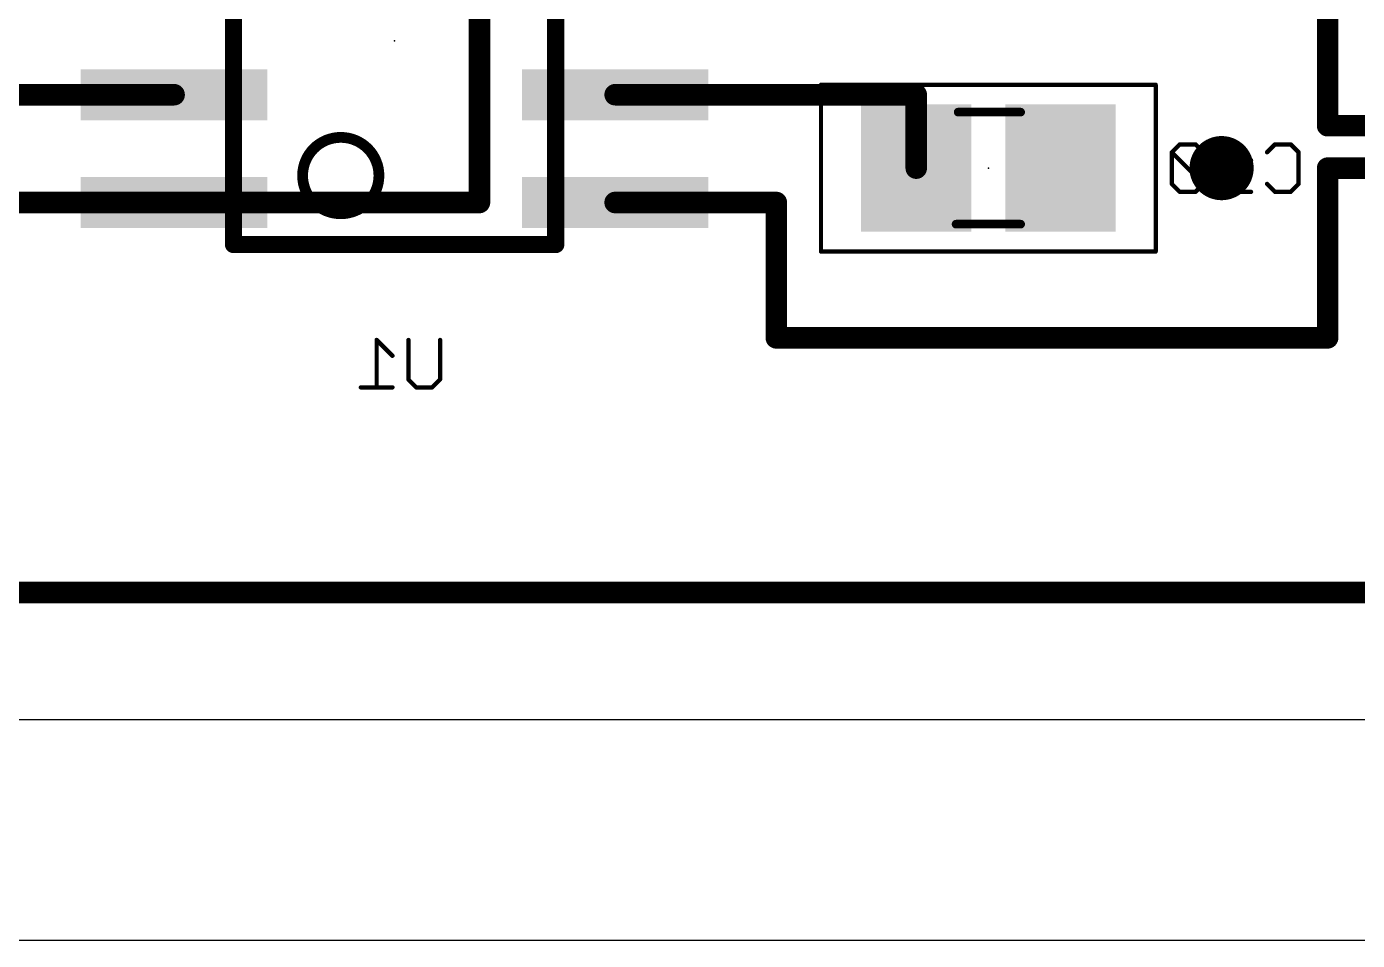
# Model space of a CAD drawing. Extents: x -7 to 74, y -4 to 123.
# Drawn here: x 7.66 to 23.35, y -4.1 to 6.67 of the extents above; entities that cross this region are included whole.
import ezdxf

# ---------------------------------------------------------------- set-up
doc = ezdxf.new("R2010")
doc.units = 0
for name, color, linetype in [('1', 14, 'CONTINUOUS'), ('16', 5, 'CONTINUOUS'), ('18', 94, 'CONTINUOUS'), ('20', 178, 'CONTINUOUS'), ('22', 250, 'CONTINUOUS'), ('24', 178, 'CONTINUOUS'), ('40', 5, 'CONTINUOUS'), ('44', 250, 'CONTINUOUS'), ('51', 214, 'CONTINUOUS'), ('52', 6, 'CONTINUOUS')]:
    doc.layers.add(name, color=color, linetype=linetype)

# ---------------------------------------------------------------- blocks, each defined once
blk = doc.blocks.new('RECT')
blk.add_solid([(-0.5, -0.5), (0.5, -0.5), (-0.5, 0.5), (0.5, 0.5)])
blk = doc.blocks.new('ROUNDV')
at = {"const_width": 0.5}
blk.add_lwpolyline([(0, -0.25, 1), (0, 0.25, 1), (0, -0.25)], format="xyb", dxfattribs=at)

msp = doc.modelspace()

# ---------------------------------------------------------------- linework, layer by layer
at = {"layer": '1', "const_width": 0.254}
msp.add_lwpolyline([(0, 0), (50.5, 0)], dxfattribs=at)
at = {"layer": '16', "const_width": 0.254}
for points in [[(13, 4.595), (13, 11)], [(23, 7), (23, 5.5)], [(9.4, 5.865), (7.5, 5.865)], [(14.6, 5.865), (18.15, 5.865)], [(18.15, 5.865), (18.15, 5)], [(23, 5.5), (48.25, 5.5)], [(23, 3), (23, 5)], [(23, 5), (48.25, 5)], [(9.4, 4.595), (5.85, 4.595)], [(9.4, 4.595), (13, 4.595)], [(14.6, 4.595), (16.5, 4.595)], [(16.5, 4.595), (16.5, 3)], [(16.5, 3), (23, 3)], [(0, 0), (50.5, 0)]]:
    msp.add_lwpolyline(points, dxfattribs=at)
at = {"layer": '16', "const_width": 0.127}
for points in [[(9.4, 5.8015, 1), (9.4, 5.9285)], [(14.6, 5.9285, 1), (14.6, 5.8015)], [(18.2135, 5.865, 1), (18.0865, 5.865)], [(18.15, 5.8015, 1), (18.15, 5.9285)], [(23, 5.5635, 1), (23, 5.4365)], [(22.9365, 5.5, 1), (23.0635, 5.5)], [(18.0865, 5, 1), (18.2135, 5)], [(23.0635, 5, 1), (22.9365, 5)], [(23, 5.0635, 1), (23, 4.9365)], [(9.4, 4.6585, 1), (9.4, 4.5315)], [(9.4, 4.5315, 1), (9.4, 4.6585)], [(13, 4.5315, 1), (13, 4.6585)], [(14.6, 4.6585, 1), (14.6, 4.5315)], [(16.5635, 4.595, 1), (16.4365, 4.595)], [(16.5, 4.5315, 1), (16.5, 4.6585)], [(12.9365, 4.595, 1), (13.0635, 4.595)], [(16.5, 3.0635, 1), (16.5, 2.9365)], [(16.4365, 3, 1), (16.5635, 3)], [(22.9365, 3, 1), (23.0635, 3)], [(23, 2.9365, 1), (23, 3.0635)]]:
    msp.add_lwpolyline(points, format="xyb", dxfattribs=at)
at = {"layer": '20'}
msp.add_line((50.5, 0), (0, 0), dxfattribs=at)
at = {"layer": '22'}
for points, const_width in [([(10.1, 8.9), (10.1, 4.1)], 0.2032), ([(13.9, 4.1), (13.9, 8.9)], 0.2032), ([(21.2563, 5.2799), (21.1631, 5.1867)], 0.0508), ([(21.1631, 5.1867), (21.1631, 4.8138)], 0.0508), ([(21.5359, 4.8138), (21.1631, 5.1867)], 0.0508), ([(21.4427, 5.2799), (21.2563, 5.2799)], 0.0508), ([(21.5359, 5.1867), (21.4427, 5.2799)], 0.0508), ([(21.5359, 4.8138), (21.5359, 5.1867)], 0.0508), ([(22.0972, 5.0934), (21.9108, 5.2799)], 0.0508), ([(21.9108, 5.2799), (21.9108, 4.7206)], 0.0508), ([(22.2857, 5.1867), (22.3789, 5.2799)], 0.0508), ([(22.3789, 5.2799), (22.5653, 5.2799)], 0.0508), ([(22.5653, 5.2799), (22.6585, 5.1867)], 0.0508), ([(22.6585, 5.1867), (22.6585, 4.8138)], 0.0508), ([(21.1631, 4.8138), (21.2563, 4.7206)], 0.0508), ([(21.2563, 4.7206), (21.4427, 4.7206)], 0.0508), ([(21.4427, 4.7206), (21.5359, 4.8138)], 0.0508), ([(22.0972, 4.7206), (21.7244, 4.7206)], 0.0508), ([(22.3789, 4.7206), (22.2857, 4.8138)], 0.0508), ([(22.5653, 4.7206), (22.3789, 4.7206)], 0.0508), ([(22.6585, 4.8138), (22.5653, 4.7206)], 0.0508), ([(10.1, 4.1), (10.6, 4.1)], 0.2032), ([(10.6, 4.1), (13.9, 4.1)], 0.2032), ([(11.9746, 2.7887), (11.7882, 2.9751)], 0.0508), ([(11.7882, 2.9751), (11.7882, 2.4158)], 0.0508), ([(12.1631, 2.509), (12.1631, 2.9751)], 0.0508), ([(12.5359, 2.9751), (12.5359, 2.509)], 0.0508), ([(12.2563, 2.4158), (12.1631, 2.509)], 0.0508), ([(12.5359, 2.509), (12.4427, 2.4158)], 0.0508), ([(11.9746, 2.4158), (11.6018, 2.4158)], 0.0508), ([(12.4427, 2.4158), (12.2563, 2.4158)], 0.0508)]:
    msp.add_lwpolyline(points, dxfattribs=dict(at, const_width=const_width))
for points, const_width in [([(11.365, 4.4625, 1), (11.365, 5.3625, 1), (11.365, 4.4625)], 0.127), ([(21.1758, 5.1867, 1), (21.1504, 5.1867)], 0.0254), ([(21.172, 5.1956, 1), (21.1541, 5.1777)], 0.0254), ([(21.1541, 5.1956, 1), (21.172, 5.1777)], 0.0254), ([(21.2563, 5.2926, 1), (21.2563, 5.2672)], 0.0254), ([(21.2653, 5.2709, 1), (21.2473, 5.2889)], 0.0254), ([(21.4517, 5.2889, 1), (21.4337, 5.2709)], 0.0254), ([(21.4427, 5.2672, 1), (21.4427, 5.2926)], 0.0254), ([(21.5486, 5.1867, 1), (21.5232, 5.1867)], 0.0254), ([(21.5269, 5.1777, 1), (21.5449, 5.1956)], 0.0254), ([(21.9198, 5.2889, 1), (21.9018, 5.2709)], 0.0254), ([(21.9235, 5.2799, 1), (21.8981, 5.2799)], 0.0254), ([(22.2767, 5.1956, 1), (22.2947, 5.1777)], 0.0254), ([(22.3789, 5.2926, 1), (22.3789, 5.2672)], 0.0254), ([(22.3879, 5.2709, 1), (22.3699, 5.2889)], 0.0254), ([(22.5743, 5.2889, 1), (22.5563, 5.2709)], 0.0254), ([(22.5653, 5.2672, 1), (22.5653, 5.2926)], 0.0254), ([(22.6712, 5.1867, 1), (22.6458, 5.1867)], 0.0254), ([(22.6496, 5.1777, 1), (22.6675, 5.1956)], 0.0254), ([(22.0882, 5.0845, 1), (22.1062, 5.1024)], 0.0254), ([(21.172, 4.8228, 1), (21.1541, 4.8048)], 0.0254), ([(21.1504, 4.8138, 1), (21.1758, 4.8138)], 0.0254), ([(21.2563, 4.7333, 1), (21.2563, 4.7079)], 0.0254), ([(21.2473, 4.7116, 1), (21.2653, 4.7296)], 0.0254), ([(21.4337, 4.7296, 1), (21.4517, 4.7116)], 0.0254), ([(21.4427, 4.7079, 1), (21.4427, 4.7333)], 0.0254), ([(21.5232, 4.8138, 1), (21.5486, 4.8138)], 0.0254), ([(21.5449, 4.8048, 1), (21.5269, 4.8228)], 0.0254), ([(21.5269, 4.8048, 1), (21.5449, 4.8228)], 0.0254), ([(21.7244, 4.7333, 1), (21.7244, 4.7079)], 0.0254), ([(21.8981, 4.7206, 1), (21.9235, 4.7206)], 0.0254), ([(22.0972, 4.7079, 1), (22.0972, 4.7333)], 0.0254), ([(22.2947, 4.8228, 1), (22.2767, 4.8048)], 0.0254), ([(22.3789, 4.7333, 1), (22.3789, 4.7079)], 0.0254), ([(22.3699, 4.7116, 1), (22.3879, 4.7296)], 0.0254), ([(22.5563, 4.7296, 1), (22.5743, 4.7116)], 0.0254), ([(22.5653, 4.7079, 1), (22.5653, 4.7333)], 0.0254), ([(22.6458, 4.8138, 1), (22.6712, 4.8138)], 0.0254), ([(22.6675, 4.8048, 1), (22.6496, 4.8228)], 0.0254), ([(10.1, 4.1508, 1), (10.1, 4.0492)], 0.1016), ([(10.0492, 4.1, 1), (10.1508, 4.1)], 0.1016), ([(10.6, 4.1508, 1), (10.6, 4.0492)], 0.1016), ([(10.6, 4.0492, 1), (10.6, 4.1508)], 0.1016), ([(13.8492, 4.1, 1), (13.9508, 4.1)], 0.1016), ([(13.9, 4.0492, 1), (13.9, 4.1508)], 0.1016), ([(11.7972, 2.9841, 1), (11.7792, 2.9661)], 0.0254), ([(11.8009, 2.9751, 1), (11.7755, 2.9751)], 0.0254), ([(12.1758, 2.9751, 1), (12.1504, 2.9751)], 0.0254), ([(12.5486, 2.9751, 1), (12.5232, 2.9751)], 0.0254), ([(11.9656, 2.7797, 1), (11.9836, 2.7976)], 0.0254), ([(12.172, 2.518, 1), (12.1541, 2.5)], 0.0254), ([(12.1504, 2.509, 1), (12.1758, 2.509)], 0.0254), ([(12.5232, 2.509, 1), (12.5486, 2.509)], 0.0254), ([(12.5449, 2.5, 1), (12.5269, 2.518)], 0.0254), ([(11.6018, 2.4285, 1), (11.6018, 2.4031)], 0.0254), ([(11.7755, 2.4158, 1), (11.8009, 2.4158)], 0.0254), ([(11.9746, 2.4031, 1), (11.9746, 2.4285)], 0.0254), ([(12.2563, 2.4285, 1), (12.2563, 2.4031)], 0.0254), ([(12.2473, 2.4068, 1), (12.2653, 2.4248)], 0.0254), ([(12.4337, 2.4248, 1), (12.4517, 2.4068)], 0.0254), ([(12.4427, 2.4031, 1), (12.4427, 2.4285)], 0.0254)]:
    msp.add_lwpolyline(points, format="xyb", dxfattribs=dict(at, const_width=const_width))
at = {"layer": '24'}
for p in [(12, 6.5), (19, 5)]:
    msp.add_point(p, dxfattribs=at)
at = {"layer": '40', "const_width": 0.0508}
for points in [[(20.973, 5.983), (17.027, 5.983)], [(17.027, 5.983), (17.027, 4.017)], [(20.973, 4.017), (20.973, 5.983)], [(17.027, 4.017), (20.973, 4.017)]]:
    msp.add_lwpolyline(points, dxfattribs=at)
at = {"layer": '40', "const_width": 0.0254}
for points in [[(17.027, 5.9957, 1), (17.027, 5.9703)], [(17.0397, 5.983, 1), (17.0143, 5.983)], [(20.9857, 5.983, 1), (20.9603, 5.983)], [(20.973, 5.9703, 1), (20.973, 5.9957)], [(17.027, 4.0297, 1), (17.027, 4.0043)], [(17.0143, 4.017, 1), (17.0397, 4.017)], [(20.9603, 4.017, 1), (20.9857, 4.017)], [(20.973, 4.0043, 1), (20.973, 4.0297)]]:
    msp.add_lwpolyline(points, format="xyb", dxfattribs=at)
at = {"layer": '44'}
msp.add_circle((21.75, 5), 0.175, dxfattribs=at)
at = {"layer": '51'}
for p, q in [((63.9, -1.5), (-1.8, -1.5)), ((63.6, -4.1), (-4.1, -4.1))]:
    msp.add_line(p, q, dxfattribs=at)
at = {"layer": '52', "const_width": 0.1016}
for points in [[(18.644, 5.66), (19.381, 5.66)], [(18.619, 4.34), (19.381, 4.34)]]:
    msp.add_lwpolyline(points, dxfattribs=at)
at = {"layer": '52', "const_width": 0.0508}
for points in [[(18.644, 5.6854, 1), (18.644, 5.6346)], [(19.381, 5.6346, 1), (19.381, 5.6854)], [(18.619, 4.3654, 1), (18.619, 4.3146)], [(19.381, 4.3146, 1), (19.381, 4.3654)]]:
    msp.add_lwpolyline(points, format="xyb", dxfattribs=at)

# ---------------------------------------------------------------- block references
at = {"layer": '16', "xscale": 0.6, "yscale": 2.2, "rotation": 90}
for p in [(9.4, 5.865), (14.6, 5.865), (9.4, 4.595), (14.6, 4.595)]:
    msp.add_blockref('RECT', p, dxfattribs=at)
at = {"layer": '16', "xscale": 1.3, "yscale": 1.5}
for p in [(18.15, 5), (19.85, 5)]:
    msp.add_blockref('RECT', p, dxfattribs=at)
at = {"layer": '18', "xscale": 0.7564, "yscale": 0.7564}
msp.add_blockref('ROUNDV', (21.75, 5), dxfattribs=at)
msp.add_blockref('ROUNDV', (21.75, 5), dxfattribs=at)
msp.add_blockref('ROUNDV', (21.75, 5), dxfattribs=at)
msp.add_blockref('ROUNDV', (21.75, 5), dxfattribs=at)
at = {"layer": '52', "xscale": 0.49, "yscale": 1.1, "rotation": 90}
for p in [(9.45, 5.865), (14.55, 5.865), (9.45, 4.595), (14.55, 4.595)]:
    msp.add_blockref('RECT', p, dxfattribs=at)
at = {"layer": '52', "xscale": 0.7501, "yscale": 1.4501}
for p in [(18.2828, 4.9989), (19.7307, 4.9989)]:
    msp.add_blockref('RECT', p, dxfattribs=at)

doc.saveas('drawing.dxf')
